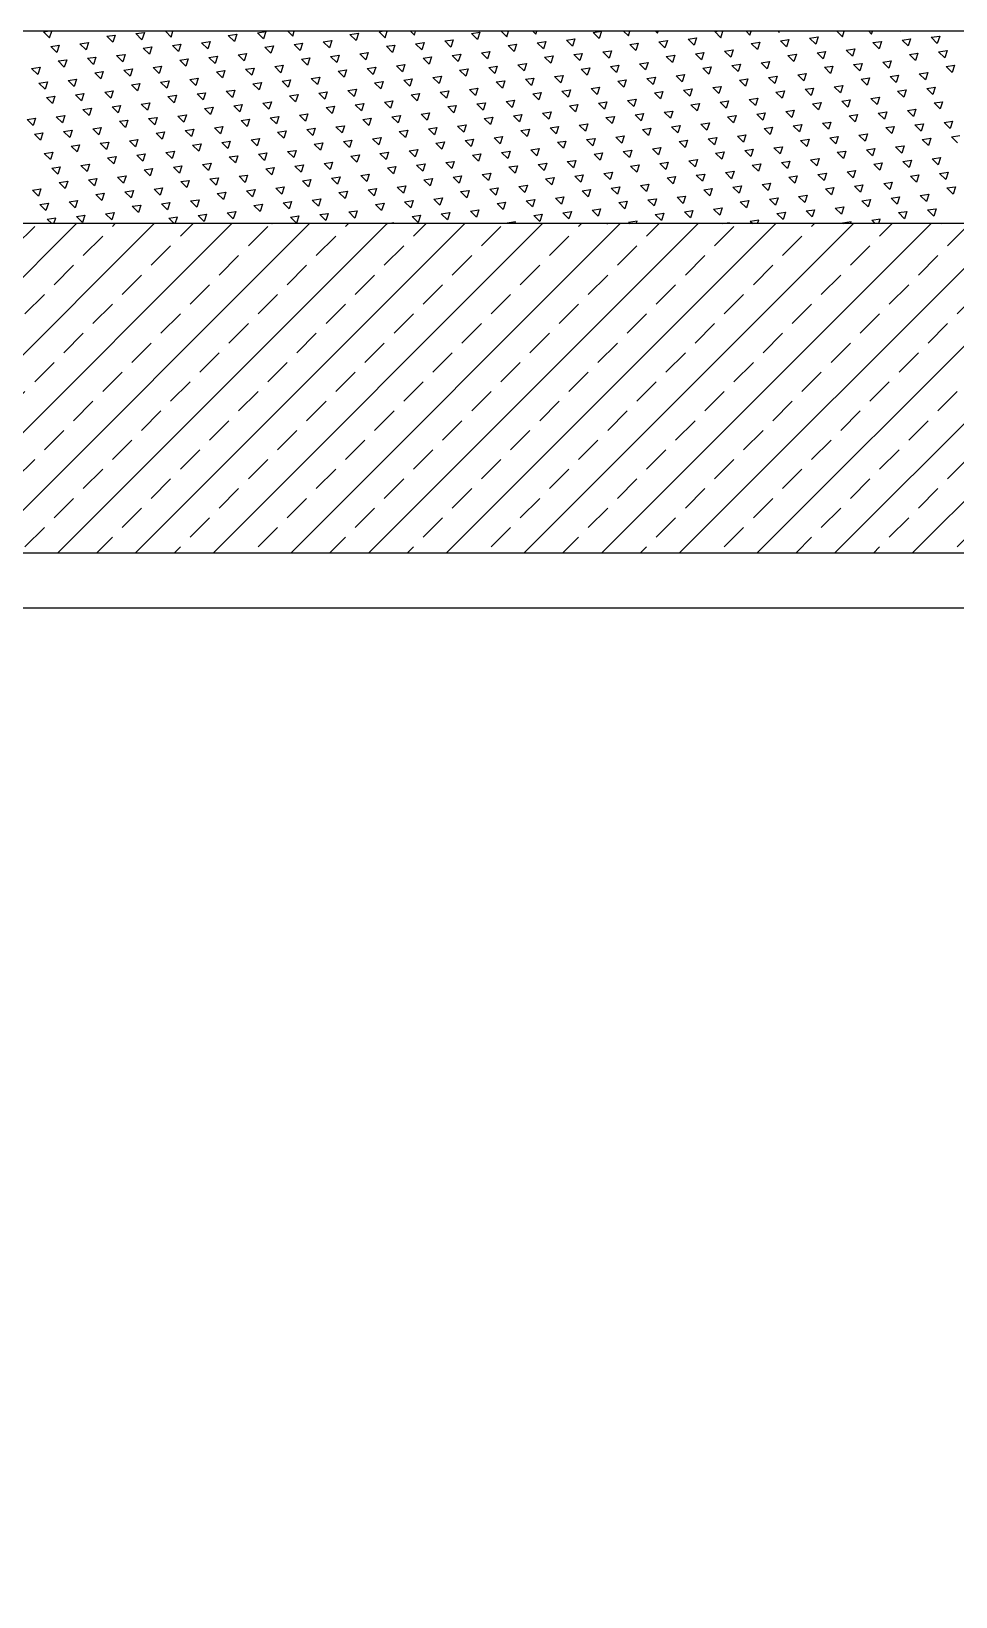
# Model space of a CAD drawing. Header units: metres. Extents: x -220 to 294, y -29 to 18.
# Drawn here: x 260.756 to 262.438, y 9.223 to 12.073 of the extents above; entities that cross this region are included whole.
import ezdxf

# ---------------------------------------------------------------- set-up
doc = ezdxf.new("R2010")
doc.units = ezdxf.units.M
doc.header["$MEASUREMENT"] = 0
doc.layers.add('Standart', color=7, linetype='Continuous')

msp = doc.modelspace()

# ---------------------------------------------------------------- hatches: boundary and pattern name
at = {"layer": 'Standart', "linetype": 'Continuous', "lineweight": -3}
h = msp.add_hatch(dxfattribs=at)
h.set_pattern_fill('ANSI33', color=59, scale=0.4, style=0)
h.set_pattern_definition([(45, (2.96814, -4.59858), (-0.07071068, 0.07071068), []), (45, (3.03885, -4.59858), (-0.07071068, 0.07071068), [0.05, -0.025])])
h.paths.add_polyline_path([(259.0966, 11.7233), (259.0966, 11.1233), (263.5449, 11.1233), (263.5449, 9.2233), (264.7949, 9.2233), (264.7949, 11.7233)])

# ---------------------------------------------------------------- linework, layer by layer
at = {"layer": 'Standart', "color": 59, "linetype": 'Continuous', "lineweight": -3}
msp.add_lwpolyline([(263.7949, 12.0733), (259.0966, 12.0733)], dxfattribs=at)
at = {"layer": 'Standart', "color": 101, "linetype": 'Continuous', "lineweight": -3}
for points in [[(260.7775, 12.0722), (260.7848, 12.0733)], [(260.7887, 12.0613), (260.7775, 12.0722)], [(260.7887, 12.0613), (260.7926, 12.0733)], [(260.8927, 12.0643), (260.9082, 12.0666)], [(260.9039, 12.0533), (260.8927, 12.0643)], [(260.9082, 12.0666), (260.9039, 12.0533)], [(260.9458, 12.0691), (260.9613, 12.0714)], [(260.9569, 12.0581), (260.9458, 12.0691)], [(260.9613, 12.0714), (260.9569, 12.0581)], [(260.9995, 12.0733), (261.01, 12.0629)], [(261.01, 12.0629), (261.0134, 12.0733)], [(261.1141, 12.0659), (261.1295, 12.0683)], [(261.1252, 12.055), (261.1141, 12.0659)], [(261.1295, 12.0683), (261.1252, 12.055)], [(261.1671, 12.0708), (261.1826, 12.0731)], [(261.1783, 12.0598), (261.1671, 12.0708)], [(261.1826, 12.0731), (261.1783, 12.0598)], [(261.2226, 12.0733), (261.2314, 12.0646)], [(261.2314, 12.0646), (261.2342, 12.0733)], [(261.2868, 12.054), (261.3023, 12.0563)], [(261.3023, 12.0563), (261.298, 12.043)], [(261.3354, 12.0676), (261.3509, 12.07)], [(261.3466, 12.0566), (261.3354, 12.0676)], [(261.3509, 12.07), (261.3466, 12.0566)], [(261.3885, 12.0725), (261.3943, 12.0733)], [(261.3997, 12.0615), (261.3885, 12.0725)], [(261.3997, 12.0615), (261.4035, 12.0733)], [(261.4456, 12.0733), (261.4528, 12.0663)], [(261.4528, 12.0663), (261.455, 12.0733)], [(261.5082, 12.0557), (261.5236, 12.058)], [(261.5193, 12.0447), (261.5082, 12.0557)], [(261.5236, 12.058), (261.5193, 12.0447)], [(261.5568, 12.0693), (261.5722, 12.0716)], [(261.5679, 12.0583), (261.5568, 12.0693)], [(261.5722, 12.0716), (261.5679, 12.0583)], [(261.6107, 12.0733), (261.621, 12.0631)], [(261.621, 12.0631), (261.6243, 12.0733)], [(261.6687, 12.0733), (261.6741, 12.068)], [(261.6741, 12.068), (261.6758, 12.0733)], [(261.7295, 12.0573), (261.745, 12.0597)], [(261.7407, 12.0463), (261.7295, 12.0573)], [(261.745, 12.0597), (261.7407, 12.0463)], [(261.7781, 12.071), (261.7936, 12.0733)], [(261.7893, 12.06), (261.7781, 12.071)], [(261.7936, 12.0733), (261.7893, 12.06)], [(261.8337, 12.0733), (261.8424, 12.0648)], [(261.8424, 12.0648), (261.8451, 12.0733)], [(261.8917, 12.0733), (261.8954, 12.0697)], [(261.8954, 12.0697), (261.8966, 12.0733)], [(261.8978, 12.0542), (261.9133, 12.0565)], [(261.9133, 12.0565), (261.9089, 12.0432)], [(261.9509, 12.059), (261.9664, 12.0613)], [(261.962, 12.048), (261.9509, 12.059)], [(261.9664, 12.0613), (261.962, 12.048)], [(261.9995, 12.0727), (262.0039, 12.0733)], [(262.0106, 12.0617), (261.9995, 12.0727)], [(262.0106, 12.0617), (262.0144, 12.0733)], [(262.0568, 12.0733), (262.0637, 12.0665)], [(262.0637, 12.0665), (262.0659, 12.0733)], [(262.1148, 12.0733), (262.1168, 12.0713)], [(262.1168, 12.0713), (262.1175, 12.0733)], [(262.1191, 12.0559), (262.1346, 12.0582)], [(262.1303, 12.0449), (262.1191, 12.0559)], [(262.1346, 12.0582), (262.1303, 12.0449)], [(262.1722, 12.0607), (262.1877, 12.063)], [(262.1834, 12.0497), (262.1722, 12.0607)], [(262.1877, 12.063), (262.1834, 12.0497)], [(262.2219, 12.0733), (262.232, 12.0634)], [(262.232, 12.0634), (262.2352, 12.0733)], [(262.2798, 12.0733), (262.2851, 12.0682)], [(262.2851, 12.0682), (262.2867, 12.0733)], [(262.3379, 12.0733), (262.3382, 12.073)], [(262.3382, 12.073), (262.3383, 12.0733)], [(262.3405, 12.0575), (262.356, 12.0599)], [(262.3517, 12.0466), (262.3405, 12.0575)], [(262.356, 12.0599), (262.3517, 12.0466)], [(262.3936, 12.0624), (262.4091, 12.0647)], [(262.4047, 12.0514), (262.3936, 12.0624)], [(262.4091, 12.0647), (262.4047, 12.0514)], [(260.791, 12.0458), (260.8065, 12.0481)], [(260.8022, 12.0348), (260.791, 12.0458)], [(260.8065, 12.0481), (260.8022, 12.0348)], [(260.8441, 12.0506), (260.8596, 12.0529)], [(260.8553, 12.0396), (260.8441, 12.0506)], [(260.8596, 12.0529), (260.8553, 12.0396)], [(260.9107, 12.029), (260.9262, 12.0313)], [(260.9218, 12.018), (260.9107, 12.029)], [(260.9262, 12.0313), (260.9218, 12.018)], [(260.9593, 12.0426), (260.9748, 12.045)], [(260.9704, 12.0316), (260.9593, 12.0426)], [(260.9748, 12.045), (260.9704, 12.0316)], [(261.0124, 12.0475), (261.0279, 12.0498)], [(261.0235, 12.0365), (261.0124, 12.0475)], [(261.0279, 12.0498), (261.0235, 12.0365)], [(261.0655, 12.0523), (261.0809, 12.0546)], [(261.0766, 12.0413), (261.0655, 12.0523)], [(261.0809, 12.0546), (261.0766, 12.0413)], [(261.0789, 12.0258), (261.0944, 12.0282)], [(261.0944, 12.0282), (261.0901, 12.0148)], [(261.132, 12.0307), (261.1475, 12.033)], [(261.1432, 12.0197), (261.132, 12.0307)], [(261.1475, 12.033), (261.1432, 12.0197)], [(261.1806, 12.0443), (261.1961, 12.0466)], [(261.1918, 12.0333), (261.1806, 12.0443)], [(261.1961, 12.0466), (261.1918, 12.0333)], [(261.2337, 12.0491), (261.2492, 12.0515)], [(261.2449, 12.0382), (261.2337, 12.0491)], [(261.2492, 12.0515), (261.2449, 12.0382)], [(261.298, 12.043), (261.2868, 12.054)], [(261.3003, 12.0275), (261.3158, 12.0298)], [(261.3115, 12.0165), (261.3003, 12.0275)], [(261.3158, 12.0298), (261.3115, 12.0165)], [(261.3534, 12.0323), (261.3689, 12.0347)], [(261.3645, 12.0214), (261.3534, 12.0323)], [(261.3689, 12.0347), (261.3645, 12.0214)], [(261.402, 12.046), (261.4175, 12.0483)], [(261.4131, 12.035), (261.402, 12.046)], [(261.4175, 12.0483), (261.4131, 12.035)], [(261.4551, 12.0508), (261.4705, 12.0532)], [(261.4662, 12.0398), (261.4551, 12.0508)], [(261.4705, 12.0532), (261.4662, 12.0398)], [(261.5217, 12.0292), (261.5371, 12.0315)], [(261.5328, 12.0182), (261.5217, 12.0292)], [(261.5371, 12.0315), (261.5328, 12.0182)], [(261.5747, 12.034), (261.5902, 12.0364)], [(261.5859, 12.023), (261.5747, 12.034)], [(261.5902, 12.0364), (261.5859, 12.023)], [(261.6234, 12.0477), (261.6388, 12.05)], [(261.6345, 12.0367), (261.6234, 12.0477)], [(261.6388, 12.05), (261.6345, 12.0367)], [(261.6764, 12.0525), (261.6919, 12.0548)], [(261.6876, 12.0415), (261.6764, 12.0525)], [(261.6919, 12.0548), (261.6876, 12.0415)], [(261.6899, 12.026), (261.7054, 12.0284)], [(261.7054, 12.0284), (261.7011, 12.0151)], [(261.743, 12.0309), (261.7585, 12.0332)], [(261.7541, 12.0199), (261.743, 12.0309)], [(261.7585, 12.0332), (261.7541, 12.0199)], [(261.7961, 12.0357), (261.8116, 12.038)], [(261.8072, 12.0247), (261.7961, 12.0357)], [(261.8116, 12.038), (261.8072, 12.0247)], [(261.8447, 12.0494), (261.8602, 12.0517)], [(261.8558, 12.0384), (261.8447, 12.0494)], [(261.8602, 12.0517), (261.8558, 12.0384)], [(261.9089, 12.0432), (261.8978, 12.0542)], [(261.9113, 12.0277), (261.9268, 12.0301)], [(261.9224, 12.0167), (261.9113, 12.0277)], [(261.9268, 12.0301), (261.9224, 12.0167)], [(261.9644, 12.0326), (261.9798, 12.0349)], [(261.9755, 12.0216), (261.9644, 12.0326)], [(261.9798, 12.0349), (261.9755, 12.0216)], [(262.0175, 12.0374), (262.0329, 12.0397)], [(262.0286, 12.0264), (262.0175, 12.0374)], [(262.0329, 12.0397), (262.0286, 12.0264)], [(262.066, 12.051), (262.0815, 12.0534)], [(262.0772, 12.04), (262.066, 12.051)], [(262.0815, 12.0534), (262.0772, 12.04)], [(262.1326, 12.0294), (262.1481, 12.0317)], [(262.1438, 12.0184), (262.1326, 12.0294)], [(262.1481, 12.0317), (262.1438, 12.0184)], [(262.1857, 12.0342), (262.2012, 12.0366)], [(262.1969, 12.0232), (262.1857, 12.0342)], [(262.2012, 12.0366), (262.1969, 12.0232)], [(262.2388, 12.0391), (262.2543, 12.0414)], [(262.25, 12.0281), (262.2388, 12.0391)], [(262.2543, 12.0414), (262.25, 12.0281)], [(262.2874, 12.0527), (262.3029, 12.055)], [(262.2986, 12.0417), (262.2874, 12.0527)], [(262.3029, 12.055), (262.2986, 12.0417)], [(262.354, 12.0311), (262.3694, 12.0334)], [(262.3651, 12.0201), (262.354, 12.0311)], [(262.3694, 12.0334), (262.3651, 12.0201)], [(262.4071, 12.0359), (262.4225, 12.0382)], [(262.4182, 12.0249), (262.4071, 12.0359)], [(262.4225, 12.0382), (262.4182, 12.0249)], [(260.7559, 12.0057), (260.7714, 12.008)], [(260.7671, 11.9947), (260.7559, 12.0057)], [(260.7714, 12.008), (260.7671, 11.9947)], [(260.8045, 12.0193), (260.82, 12.0217)], [(260.8156, 12.0083), (260.8045, 12.0193)], [(260.82, 12.0217), (260.8156, 12.0083)], [(260.8576, 12.0242), (260.8731, 12.0265)], [(260.8687, 12.0132), (260.8576, 12.0242)], [(260.8731, 12.0265), (260.8687, 12.0132)], [(260.8711, 11.9977), (260.8866, 12)], [(260.8866, 12), (260.8822, 11.9867)], [(260.9242, 12.0025), (260.9396, 12.0048)], [(260.9353, 11.9915), (260.9242, 12.0025)], [(260.9396, 12.0048), (260.9353, 11.9915)], [(260.9773, 12.0073), (260.9927, 12.0097)], [(260.9884, 11.9964), (260.9773, 12.0073)], [(260.9927, 12.0097), (260.9884, 11.9964)], [(261.0258, 12.021), (261.0413, 12.0233)], [(261.037, 12.01), (261.0258, 12.021)], [(261.0413, 12.0233), (261.037, 12.01)], [(261.0901, 12.0148), (261.0789, 12.0258)], [(261.0924, 11.9994), (261.1079, 12.0017)], [(261.1036, 11.9884), (261.0924, 11.9994)], [(261.1079, 12.0017), (261.1036, 11.9884)], [(261.1455, 12.0042), (261.161, 12.0065)], [(261.1567, 11.9932), (261.1455, 12.0042)], [(261.161, 12.0065), (261.1567, 11.9932)], [(261.1986, 12.009), (261.2141, 12.0114)], [(261.2098, 11.998), (261.1986, 12.009)], [(261.2141, 12.0114), (261.2098, 11.998)], [(261.2472, 12.0227), (261.2627, 12.025)], [(261.2584, 12.0117), (261.2472, 12.0227)], [(261.2627, 12.025), (261.2584, 12.0117)], [(261.3138, 12.001), (261.3293, 12.0034)], [(261.3249, 11.9901), (261.3138, 12.001)], [(261.3293, 12.0034), (261.3249, 11.9901)], [(261.3669, 12.0059), (261.3824, 12.0082)], [(261.378, 11.9949), (261.3669, 12.0059)], [(261.3824, 12.0082), (261.378, 11.9949)], [(261.42, 12.0107), (261.4355, 12.013)], [(261.4311, 11.9997), (261.42, 12.0107)], [(261.4355, 12.013), (261.4311, 11.9997)], [(261.4686, 12.0244), (261.484, 12.0267)], [(261.4797, 12.0134), (261.4686, 12.0244)], [(261.484, 12.0267), (261.4797, 12.0134)], [(261.5351, 12.0027), (261.5506, 12.0051)], [(261.5463, 11.9917), (261.5351, 12.0027)], [(261.5506, 12.0051), (261.5463, 11.9917)], [(261.5882, 12.0076), (261.6037, 12.0099)], [(261.5994, 11.9966), (261.5882, 12.0076)], [(261.6037, 12.0099), (261.5994, 11.9966)], [(261.6413, 12.0124), (261.6568, 12.0147)], [(261.6525, 12.0014), (261.6413, 12.0124)], [(261.6568, 12.0147), (261.6525, 12.0014)], [(261.7011, 12.0151), (261.6899, 12.026)], [(261.7565, 12.0044), (261.772, 12.0067)], [(261.7676, 11.9934), (261.7565, 12.0044)], [(261.772, 12.0067), (261.7676, 11.9934)], [(261.8096, 12.0092), (261.8251, 12.0116)], [(261.8207, 11.9983), (261.8096, 12.0092)], [(261.8251, 12.0116), (261.8207, 11.9983)], [(261.8627, 12.0141), (261.8781, 12.0164)], [(261.8738, 12.0031), (261.8627, 12.0141)], [(261.8781, 12.0164), (261.8738, 12.0031)], [(261.9778, 12.0061), (261.9933, 12.0084)], [(261.989, 11.9951), (261.9778, 12.0061)], [(261.9933, 12.0084), (261.989, 11.9951)], [(262.0309, 12.0109), (262.0464, 12.0133)], [(262.0421, 11.9999), (262.0309, 12.0109)], [(262.0464, 12.0133), (262.0421, 11.9999)], [(262.084, 12.0158), (262.0995, 12.0181)], [(262.0952, 12.0048), (262.084, 12.0158)], [(262.0995, 12.0181), (262.0952, 12.0048)], [(262.1992, 12.0078), (262.2147, 12.0101)], [(262.2104, 11.9968), (262.1992, 12.0078)], [(262.2147, 12.0101), (262.2104, 11.9968)], [(262.2523, 12.0126), (262.2678, 12.0149)], [(262.2634, 12.0016), (262.2523, 12.0126)], [(262.2678, 12.0149), (262.2634, 12.0016)], [(262.3054, 12.0174), (262.3209, 12.0198)], [(262.3165, 12.0064), (262.3054, 12.0174)], [(262.3209, 12.0198), (262.3165, 12.0064)], [(262.4206, 12.0095), (262.436, 12.0118)], [(262.4317, 11.9985), (262.4206, 12.0095)], [(262.436, 12.0118), (262.4317, 11.9985)], [(260.7694, 11.9792), (260.7849, 11.9815)], [(260.7805, 11.9682), (260.7694, 11.9792)], [(260.7849, 11.9815), (260.7805, 11.9682)], [(260.8225, 11.984), (260.838, 11.9864)], [(260.8336, 11.9731), (260.8225, 11.984)], [(260.838, 11.9864), (260.8336, 11.9731)], [(260.8822, 11.9867), (260.8711, 11.9977)], [(260.9377, 11.9761), (260.9531, 11.9784)], [(260.9488, 11.9651), (260.9377, 11.9761)], [(260.9531, 11.9784), (260.9488, 11.9651)], [(260.9908, 11.9809), (261.0062, 11.9832)], [(261.0019, 11.9699), (260.9908, 11.9809)], [(261.0062, 11.9832), (261.0019, 11.9699)], [(261.0438, 11.9857), (261.0593, 11.988)], [(261.055, 11.9747), (261.0438, 11.9857)], [(261.0593, 11.988), (261.055, 11.9747)], [(261.159, 11.9777), (261.1745, 11.9801)], [(261.1702, 11.9668), (261.159, 11.9777)], [(261.1745, 11.9801), (261.1702, 11.9668)], [(261.2121, 11.9826), (261.2276, 11.9849)], [(261.2232, 11.9716), (261.2121, 11.9826)], [(261.2276, 11.9849), (261.2232, 11.9716)], [(261.2652, 11.9874), (261.2807, 11.9897)], [(261.2763, 11.9764), (261.2652, 11.9874)], [(261.2807, 11.9897), (261.2763, 11.9764)], [(261.3804, 11.9794), (261.3958, 11.9817)], [(261.3915, 11.9684), (261.3804, 11.9794)], [(261.3958, 11.9817), (261.3915, 11.9684)], [(261.4334, 11.9842), (261.4489, 11.9866)], [(261.4446, 11.9733), (261.4334, 11.9842)], [(261.4489, 11.9866), (261.4446, 11.9733)], [(261.4865, 11.9891), (261.502, 11.9914)], [(261.4977, 11.9781), (261.4865, 11.9891)], [(261.502, 11.9914), (261.4977, 11.9781)], [(261.6017, 11.9811), (261.6172, 11.9834)], [(261.6129, 11.9701), (261.6017, 11.9811)], [(261.6172, 11.9834), (261.6129, 11.9701)], [(261.6548, 11.9859), (261.6703, 11.9883)], [(261.666, 11.9749), (261.6548, 11.9859)], [(261.6703, 11.9883), (261.666, 11.9749)], [(261.7079, 11.9908), (261.7234, 11.9931)], [(261.7191, 11.9798), (261.7079, 11.9908)], [(261.7234, 11.9931), (261.7191, 11.9798)], [(261.7745, 11.9691), (261.7899, 11.9715)], [(261.7899, 11.9715), (261.7856, 11.9581)], [(261.8231, 11.9828), (261.8385, 11.9851)], [(261.8342, 11.9718), (261.8231, 11.9828)], [(261.8385, 11.9851), (261.8342, 11.9718)], [(261.8762, 11.9876), (261.8916, 11.9899)], [(261.8873, 11.9766), (261.8762, 11.9876)], [(261.8916, 11.9899), (261.8873, 11.9766)], [(261.9293, 11.9924), (261.9447, 11.9948)], [(261.9404, 11.9815), (261.9293, 11.9924)], [(261.9447, 11.9948), (261.9404, 11.9815)], [(261.9958, 11.9708), (262.0113, 11.9731)], [(262.007, 11.9598), (261.9958, 11.9708)], [(262.0113, 11.9731), (262.007, 11.9598)], [(262.0444, 11.9845), (262.0599, 11.9868)], [(262.0556, 11.9735), (262.0444, 11.9845)], [(262.0599, 11.9868), (262.0556, 11.9735)], [(262.0975, 11.9893), (262.113, 11.9916)], [(262.1087, 11.9783), (262.0975, 11.9893)], [(262.113, 11.9916), (262.1087, 11.9783)], [(262.1506, 11.9941), (262.1661, 11.9965)], [(262.1617, 11.9831), (262.1506, 11.9941)], [(262.1661, 11.9965), (262.1617, 11.9831)], [(262.2172, 11.9725), (262.2327, 11.9748)], [(262.2283, 11.9615), (262.2172, 11.9725)], [(262.2327, 11.9748), (262.2283, 11.9615)], [(262.2658, 11.9861), (262.2812, 11.9885)], [(262.2769, 11.9752), (262.2658, 11.9861)], [(262.2812, 11.9885), (262.2769, 11.9752)], [(262.3189, 11.991), (262.3343, 11.9933)], [(262.33, 11.98), (262.3189, 11.991)], [(262.3343, 11.9933), (262.33, 11.98)], [(262.3719, 11.9958), (262.3874, 11.9981)], [(262.3831, 11.9848), (262.3719, 11.9958)], [(262.3874, 11.9981), (262.3831, 11.9848)], [(262.3854, 11.9693), (262.4009, 11.9717)], [(262.4009, 11.9717), (262.3966, 11.9584)], [(260.7829, 11.9527), (260.7983, 11.9551)], [(260.794, 11.9418), (260.7829, 11.9527)], [(260.7983, 11.9551), (260.794, 11.9418)], [(260.836, 11.9576), (260.8514, 11.9599)], [(260.8471, 11.9466), (260.836, 11.9576)], [(260.8514, 11.9599), (260.8471, 11.9466)], [(260.8891, 11.9624), (260.9045, 11.9647)], [(260.9002, 11.9514), (260.8891, 11.9624)], [(260.9045, 11.9647), (260.9002, 11.9514)], [(260.9556, 11.9408), (260.9711, 11.9431)], [(260.9711, 11.9431), (260.9668, 11.9298)], [(261.0042, 11.9544), (261.0197, 11.9568)], [(261.0154, 11.9434), (261.0042, 11.9544)], [(261.0197, 11.9568), (261.0154, 11.9434)], [(261.0573, 11.9593), (261.0728, 11.9616)], [(261.0685, 11.9483), (261.0573, 11.9593)], [(261.0728, 11.9616), (261.0685, 11.9483)], [(261.1104, 11.9641), (261.1259, 11.9664)], [(261.1215, 11.9531), (261.1104, 11.9641)], [(261.1259, 11.9664), (261.1215, 11.9531)], [(261.177, 11.9425), (261.1925, 11.9448)], [(261.1881, 11.9315), (261.177, 11.9425)], [(261.1925, 11.9448), (261.1881, 11.9315)], [(261.2256, 11.9561), (261.2411, 11.9584)], [(261.2367, 11.9451), (261.2256, 11.9561)], [(261.2411, 11.9584), (261.2367, 11.9451)], [(261.2787, 11.9609), (261.2942, 11.9633)], [(261.2898, 11.95), (261.2787, 11.9609)], [(261.2942, 11.9633), (261.2898, 11.95)], [(261.3318, 11.9658), (261.3472, 11.9681)], [(261.3429, 11.9548), (261.3318, 11.9658)], [(261.3472, 11.9681), (261.3429, 11.9548)], [(261.3452, 11.9393), (261.3607, 11.9416)], [(261.3607, 11.9416), (261.3564, 11.9283)], [(261.3983, 11.9441), (261.4138, 11.9465)], [(261.4095, 11.9332), (261.3983, 11.9441)], [(261.4138, 11.9465), (261.4095, 11.9332)], [(261.4469, 11.9578), (261.4624, 11.9601)], [(261.4581, 11.9468), (261.4469, 11.9578)], [(261.4624, 11.9601), (261.4581, 11.9468)], [(261.5, 11.9626), (261.5155, 11.9649)], [(261.5112, 11.9516), (261.5, 11.9626)], [(261.5155, 11.9649), (261.5112, 11.9516)], [(261.5531, 11.9674), (261.5686, 11.9698)], [(261.5643, 11.9565), (261.5531, 11.9674)], [(261.5686, 11.9698), (261.5643, 11.9565)], [(261.5666, 11.941), (261.5821, 11.9433)], [(261.5821, 11.9433), (261.5778, 11.93)], [(261.6197, 11.9458), (261.6352, 11.9481)], [(261.6308, 11.9348), (261.6197, 11.9458)], [(261.6352, 11.9481), (261.6308, 11.9348)], [(261.6683, 11.9595), (261.6838, 11.9618)], [(261.6794, 11.9485), (261.6683, 11.9595)], [(261.6838, 11.9618), (261.6794, 11.9485)], [(261.7214, 11.9643), (261.7368, 11.9666)], [(261.7325, 11.9533), (261.7214, 11.9643)], [(261.7368, 11.9666), (261.7325, 11.9533)], [(261.7856, 11.9581), (261.7745, 11.9691)], [(261.788, 11.9427), (261.8034, 11.945)], [(261.7991, 11.9317), (261.788, 11.9427)], [(261.8034, 11.945), (261.7991, 11.9317)], [(261.841, 11.9475), (261.8565, 11.9498)], [(261.8522, 11.9365), (261.841, 11.9475)], [(261.8565, 11.9498), (261.8522, 11.9365)], [(261.8896, 11.9611), (261.9051, 11.9635)], [(261.9008, 11.9502), (261.8896, 11.9611)], [(261.9051, 11.9635), (261.9008, 11.9502)], [(261.9427, 11.966), (261.9582, 11.9683)], [(261.9539, 11.955), (261.9427, 11.966)], [(261.9582, 11.9683), (261.9539, 11.955)], [(261.9562, 11.9395), (261.9717, 11.9418)], [(261.9717, 11.9418), (261.9674, 11.9285)], [(262.0093, 11.9443), (262.0248, 11.9467)], [(262.0204, 11.9334), (262.0093, 11.9443)], [(262.0248, 11.9467), (262.0204, 11.9334)], [(262.0624, 11.9492), (262.0779, 11.9515)], [(262.0735, 11.9382), (262.0624, 11.9492)], [(262.0779, 11.9515), (262.0735, 11.9382)], [(262.111, 11.9628), (262.1265, 11.9652)], [(262.1221, 11.9518), (262.111, 11.9628)], [(262.1265, 11.9652), (262.1221, 11.9518)], [(262.1641, 11.9677), (262.1796, 11.97)], [(262.1752, 11.9567), (262.1641, 11.9677)], [(262.1796, 11.97), (262.1752, 11.9567)], [(262.1776, 11.9412), (262.1931, 11.9435)], [(262.1931, 11.9435), (262.1887, 11.9302)], [(262.2307, 11.946), (262.2461, 11.9484)], [(262.2418, 11.935), (262.2307, 11.946)], [(262.2461, 11.9484), (262.2418, 11.935)], [(262.2838, 11.9509), (262.2992, 11.9532)], [(262.2949, 11.9399), (262.2838, 11.9509)], [(262.2992, 11.9532), (262.2949, 11.9399)], [(262.3323, 11.9645), (262.3478, 11.9668)], [(262.3435, 11.9535), (262.3323, 11.9645)], [(262.3478, 11.9668), (262.3435, 11.9535)], [(262.3966, 11.9584), (262.3854, 11.9693)], [(262.3989, 11.9429), (262.4144, 11.9452)], [(262.4101, 11.9319), (262.3989, 11.9429)], [(262.4144, 11.9452), (262.4101, 11.9319)], [(260.7478, 11.9126), (260.7632, 11.915)], [(260.7632, 11.915), (260.7589, 11.9016)], [(260.8008, 11.9175), (260.8163, 11.9198)], [(260.812, 11.9065), (260.8008, 11.9175)], [(260.8163, 11.9198), (260.812, 11.9065)], [(260.8495, 11.9311), (260.8649, 11.9334)], [(260.8606, 11.9201), (260.8495, 11.9311)], [(260.8649, 11.9334), (260.8606, 11.9201)], [(260.9025, 11.9359), (260.918, 11.9383)], [(260.9137, 11.925), (260.9025, 11.9359)], [(260.918, 11.9383), (260.9137, 11.925)], [(260.9668, 11.9298), (260.9556, 11.9408)], [(260.9691, 11.9143), (260.9846, 11.9166)], [(260.9803, 11.9033), (260.9691, 11.9143)], [(260.9846, 11.9166), (260.9803, 11.9033)], [(261.0222, 11.9191), (261.0377, 11.9215)], [(261.0334, 11.9082), (261.0222, 11.9191)], [(261.0377, 11.9215), (261.0334, 11.9082)], [(261.0708, 11.9328), (261.0863, 11.9351)], [(261.0819, 11.9218), (261.0708, 11.9328)], [(261.0863, 11.9351), (261.0819, 11.9218)], [(261.1239, 11.9376), (261.1394, 11.94)], [(261.135, 11.9266), (261.1239, 11.9376)], [(261.1394, 11.94), (261.135, 11.9266)], [(261.1374, 11.9112), (261.1529, 11.9135)], [(261.1529, 11.9135), (261.1485, 11.9002)], [(261.1905, 11.916), (261.2059, 11.9183)], [(261.2016, 11.905), (261.1905, 11.916)], [(261.2059, 11.9183), (261.2016, 11.905)], [(261.2436, 11.9208), (261.259, 11.9232)], [(261.2547, 11.9098), (261.2436, 11.9208)], [(261.259, 11.9232), (261.2547, 11.9098)], [(261.2921, 11.9345), (261.3076, 11.9368)], [(261.3033, 11.9235), (261.2921, 11.9345)], [(261.3076, 11.9368), (261.3033, 11.9235)], [(261.3564, 11.9283), (261.3452, 11.9393)], [(261.3587, 11.9128), (261.3742, 11.9152)], [(261.3742, 11.9152), (261.3699, 11.9019)], [(261.4118, 11.9177), (261.4273, 11.92)], [(261.423, 11.9067), (261.4118, 11.9177)], [(261.4273, 11.92), (261.423, 11.9067)], [(261.4649, 11.9225), (261.4804, 11.9248)], [(261.4761, 11.9115), (261.4649, 11.9225)], [(261.4804, 11.9248), (261.4761, 11.9115)], [(261.5135, 11.9362), (261.529, 11.9385)], [(261.5247, 11.9252), (261.5135, 11.9362)], [(261.529, 11.9385), (261.5247, 11.9252)], [(261.5778, 11.93), (261.5666, 11.941)], [(261.5801, 11.9145), (261.5955, 11.9169)], [(261.5912, 11.9035), (261.5801, 11.9145)], [(261.5955, 11.9169), (261.5912, 11.9035)], [(261.6332, 11.9194), (261.6486, 11.9217)], [(261.6443, 11.9084), (261.6332, 11.9194)], [(261.6486, 11.9217), (261.6443, 11.9084)], [(261.6863, 11.9242), (261.7018, 11.9265)], [(261.6974, 11.9132), (261.6863, 11.9242)], [(261.7018, 11.9265), (261.6974, 11.9132)], [(261.7349, 11.9378), (261.7503, 11.9402)], [(261.746, 11.9269), (261.7349, 11.9378)], [(261.7503, 11.9402), (261.746, 11.9269)], [(261.8014, 11.9162), (261.8169, 11.9185)], [(261.8126, 11.9052), (261.8014, 11.9162)], [(261.8169, 11.9185), (261.8126, 11.9052)], [(261.8545, 11.921), (261.87, 11.9234)], [(261.8657, 11.9101), (261.8545, 11.921)], [(261.87, 11.9234), (261.8657, 11.9101)], [(261.9076, 11.9259), (261.9231, 11.9282)], [(261.9188, 11.9149), (261.9076, 11.9259)], [(261.9231, 11.9282), (261.9188, 11.9149)], [(261.9674, 11.9285), (261.9562, 11.9395)], [(262.0228, 11.9179), (262.0383, 11.9202)], [(262.0339, 11.9069), (262.0228, 11.9179)], [(262.0383, 11.9202), (262.0339, 11.9069)], [(262.0759, 11.9227), (262.0914, 11.925)], [(262.087, 11.9117), (262.0759, 11.9227)], [(262.0914, 11.925), (262.087, 11.9117)], [(262.129, 11.9275), (262.1444, 11.9299)], [(262.1401, 11.9166), (262.129, 11.9275)], [(262.1444, 11.9299), (262.1401, 11.9166)], [(262.1887, 11.9302), (262.1776, 11.9412)], [(262.2441, 11.9196), (262.2596, 11.9219)], [(262.2553, 11.9086), (262.2441, 11.9196)], [(262.2596, 11.9219), (262.2553, 11.9086)], [(262.2972, 11.9244), (262.3127, 11.9267)], [(262.3084, 11.9134), (262.2972, 11.9244)], [(262.3127, 11.9267), (262.3084, 11.9134)], [(262.3503, 11.9292), (262.3658, 11.9316)], [(262.3615, 11.9182), (262.3503, 11.9292)], [(262.3658, 11.9316), (262.3615, 11.9182)], [(260.7589, 11.9016), (260.7478, 11.9126)], [(260.7612, 11.8862), (260.7767, 11.8885)], [(260.7724, 11.8752), (260.7612, 11.8862)], [(260.7767, 11.8885), (260.7724, 11.8752)], [(260.8143, 11.891), (260.8298, 11.8933)], [(260.8255, 11.88), (260.8143, 11.891)], [(260.8298, 11.8933), (260.8255, 11.88)], [(260.8674, 11.8958), (260.8829, 11.8982)], [(260.8786, 11.8848), (260.8674, 11.8958)], [(260.8829, 11.8982), (260.8786, 11.8848)], [(260.916, 11.9095), (260.9315, 11.9118)], [(260.9272, 11.8985), (260.916, 11.9095)], [(260.9315, 11.9118), (260.9272, 11.8985)], [(260.9826, 11.8879), (260.9981, 11.8902)], [(260.9937, 11.8769), (260.9826, 11.8879)], [(260.9981, 11.8902), (260.9937, 11.8769)], [(261.0357, 11.8927), (261.0512, 11.895)], [(261.0468, 11.8817), (261.0357, 11.8927)], [(261.0512, 11.895), (261.0468, 11.8817)], [(261.0888, 11.8975), (261.1042, 11.8998)], [(261.0999, 11.8865), (261.0888, 11.8975)], [(261.1042, 11.8998), (261.0999, 11.8865)], [(261.1485, 11.9002), (261.1374, 11.9112)], [(261.2039, 11.8895), (261.2194, 11.8919)], [(261.2151, 11.8785), (261.2039, 11.8895)], [(261.2194, 11.8919), (261.2151, 11.8785)], [(261.257, 11.8944), (261.2725, 11.8967)], [(261.2682, 11.8834), (261.257, 11.8944)], [(261.2725, 11.8967), (261.2682, 11.8834)], [(261.3101, 11.8992), (261.3256, 11.9015)], [(261.3213, 11.8882), (261.3101, 11.8992)], [(261.3256, 11.9015), (261.3213, 11.8882)], [(261.3699, 11.9019), (261.3587, 11.9128)], [(261.4253, 11.8912), (261.4408, 11.8935)], [(261.4365, 11.8802), (261.4253, 11.8912)], [(261.4408, 11.8935), (261.4365, 11.8802)], [(261.4784, 11.896), (261.4939, 11.8984)], [(261.4895, 11.8851), (261.4784, 11.896)], [(261.4939, 11.8984), (261.4895, 11.8851)], [(261.5315, 11.9009), (261.547, 11.9032)], [(261.5426, 11.8899), (261.5315, 11.9009)], [(261.547, 11.9032), (261.5426, 11.8899)], [(261.6467, 11.8929), (261.6621, 11.8952)], [(261.6578, 11.8819), (261.6467, 11.8929)], [(261.6621, 11.8952), (261.6578, 11.8819)], [(261.6997, 11.8977), (261.7152, 11.9001)], [(261.7109, 11.8867), (261.6997, 11.8977)], [(261.7152, 11.9001), (261.7109, 11.8867)], [(261.7528, 11.9026), (261.7683, 11.9049)], [(261.764, 11.8916), (261.7528, 11.9026)], [(261.7683, 11.9049), (261.764, 11.8916)], [(261.868, 11.8946), (261.8835, 11.8969)], [(261.8791, 11.8836), (261.868, 11.8946)], [(261.8835, 11.8969), (261.8791, 11.8836)], [(261.9211, 11.8994), (261.9366, 11.9017)], [(261.9322, 11.8884), (261.9211, 11.8994)], [(261.9366, 11.9017), (261.9322, 11.8884)], [(261.9742, 11.9042), (261.9897, 11.9066)], [(261.9853, 11.8933), (261.9742, 11.9042)], [(261.9897, 11.9066), (261.9853, 11.8933)], [(262.0408, 11.8826), (262.0562, 11.8849)], [(262.0562, 11.8849), (262.0519, 11.8716)], [(262.0894, 11.8963), (262.1048, 11.8986)], [(262.1005, 11.8853), (262.0894, 11.8963)], [(262.1048, 11.8986), (262.1005, 11.8853)], [(262.1425, 11.9011), (262.1579, 11.9034)], [(262.1536, 11.8901), (262.1425, 11.9011)], [(262.1579, 11.9034), (262.1536, 11.8901)], [(262.1956, 11.9059), (262.211, 11.9082)], [(262.2067, 11.8949), (262.1956, 11.9059)], [(262.211, 11.9082), (262.2067, 11.8949)], [(262.2621, 11.8843), (262.2776, 11.8866)], [(262.2776, 11.8866), (262.2733, 11.8733)], [(262.3107, 11.8979), (262.3262, 11.9003)], [(262.3219, 11.887), (262.3107, 11.8979)], [(262.3262, 11.9003), (262.3219, 11.887)], [(262.3638, 11.9028), (262.3793, 11.9051)], [(262.375, 11.8918), (262.3638, 11.9028)], [(262.3793, 11.9051), (262.375, 11.8918)], [(262.4169, 11.9076), (262.4324, 11.9099)], [(262.428, 11.8966), (262.4169, 11.9076)], [(262.4324, 11.9099), (262.428, 11.8966)], [(260.8278, 11.8645), (260.8433, 11.8669)], [(260.839, 11.8536), (260.8278, 11.8645)], [(260.8433, 11.8669), (260.839, 11.8536)], [(260.8809, 11.8694), (260.8964, 11.8717)], [(260.8921, 11.8584), (260.8809, 11.8694)], [(260.8964, 11.8717), (260.8921, 11.8584)], [(260.934, 11.8742), (260.9495, 11.8765)], [(260.9452, 11.8632), (260.934, 11.8742)], [(260.9495, 11.8765), (260.9452, 11.8632)], [(261.0492, 11.8662), (261.0646, 11.8686)], [(261.0603, 11.8552), (261.0492, 11.8662)], [(261.0646, 11.8686), (261.0603, 11.8552)], [(261.1023, 11.8711), (261.1177, 11.8734)], [(261.1134, 11.8601), (261.1023, 11.8711)], [(261.1177, 11.8734), (261.1134, 11.8601)], [(261.1554, 11.8759), (261.1708, 11.8782)], [(261.1665, 11.8649), (261.1554, 11.8759)], [(261.1708, 11.8782), (261.1665, 11.8649)], [(261.2219, 11.8543), (261.2374, 11.8566)], [(261.2374, 11.8566), (261.2331, 11.8433)], [(261.2705, 11.8679), (261.286, 11.8702)], [(261.2817, 11.8569), (261.2705, 11.8679)], [(261.286, 11.8702), (261.2817, 11.8569)], [(261.3236, 11.8727), (261.3391, 11.8751)], [(261.3348, 11.8617), (261.3236, 11.8727)], [(261.3391, 11.8751), (261.3348, 11.8617)], [(261.3767, 11.8776), (261.3922, 11.8799)], [(261.3878, 11.8666), (261.3767, 11.8776)], [(261.3922, 11.8799), (261.3878, 11.8666)], [(261.4433, 11.8559), (261.4588, 11.8583)], [(261.4588, 11.8583), (261.4544, 11.8449)], [(261.4919, 11.8696), (261.5074, 11.8719)], [(261.503, 11.8586), (261.4919, 11.8696)], [(261.5074, 11.8719), (261.503, 11.8586)], [(261.545, 11.8744), (261.5605, 11.8767)], [(261.5561, 11.8634), (261.545, 11.8744)], [(261.5605, 11.8767), (261.5561, 11.8634)], [(261.5981, 11.8792), (261.6135, 11.8816)], [(261.6092, 11.8683), (261.5981, 11.8792)], [(261.6135, 11.8816), (261.6092, 11.8683)], [(261.6646, 11.8576), (261.6801, 11.8599)], [(261.6758, 11.8466), (261.6646, 11.8576)], [(261.6801, 11.8599), (261.6758, 11.8466)], [(261.7132, 11.8713), (261.7287, 11.8736)], [(261.7244, 11.8603), (261.7132, 11.8713)], [(261.7287, 11.8736), (261.7244, 11.8603)], [(261.7663, 11.8761), (261.7818, 11.8784)], [(261.7775, 11.8651), (261.7663, 11.8761)], [(261.7818, 11.8784), (261.7775, 11.8651)], [(261.8194, 11.8809), (261.8349, 11.8833)], [(261.8306, 11.8699), (261.8194, 11.8809)], [(261.8349, 11.8833), (261.8306, 11.8699)], [(261.8329, 11.8545), (261.8484, 11.8568)], [(261.8484, 11.8568), (261.8441, 11.8435)], [(261.886, 11.8593), (261.9015, 11.8616)], [(261.8971, 11.8483), (261.886, 11.8593)], [(261.9015, 11.8616), (261.8971, 11.8483)], [(261.9346, 11.8729), (261.9501, 11.8753)], [(261.9457, 11.862), (261.9346, 11.8729)], [(261.9501, 11.8753), (261.9457, 11.862)], [(261.9877, 11.8778), (262.0031, 11.8801)], [(261.9988, 11.8668), (261.9877, 11.8778)], [(262.0031, 11.8801), (261.9988, 11.8668)], [(262.0519, 11.8716), (262.0408, 11.8826)], [(262.0543, 11.8561), (262.0697, 11.8585)], [(262.0654, 11.8452), (262.0543, 11.8561)], [(262.0697, 11.8585), (262.0654, 11.8452)], [(262.1073, 11.861), (262.1228, 11.8633)], [(262.1185, 11.85), (262.1073, 11.861)], [(262.1228, 11.8633), (262.1185, 11.85)], [(262.1559, 11.8746), (262.1714, 11.877)], [(262.1671, 11.8636), (262.1559, 11.8746)], [(262.1714, 11.877), (262.1671, 11.8636)], [(262.209, 11.8795), (262.2245, 11.8818)], [(262.2202, 11.8685), (262.209, 11.8795)], [(262.2245, 11.8818), (262.2202, 11.8685)], [(262.2733, 11.8733), (262.2621, 11.8843)], [(262.2756, 11.8578), (262.2911, 11.8602)], [(262.2867, 11.8468), (262.2756, 11.8578)], [(262.2911, 11.8602), (262.2867, 11.8468)], [(262.3287, 11.8627), (262.3442, 11.865)], [(262.3398, 11.8517), (262.3287, 11.8627)], [(262.3442, 11.865), (262.3398, 11.8517)], [(262.3773, 11.8763), (262.3928, 11.8786)], [(262.3884, 11.8653), (262.3773, 11.8763)], [(262.3928, 11.8786), (262.3884, 11.8653)], [(262.4304, 11.8811), (262.4459, 11.8835)], [(262.4415, 11.8702), (262.4304, 11.8811)], [(260.7792, 11.8509), (260.7947, 11.8532)], [(260.7904, 11.8399), (260.7792, 11.8509)], [(260.7947, 11.8532), (260.7904, 11.8399)], [(260.8458, 11.8293), (260.8613, 11.8316)], [(260.8569, 11.8183), (260.8458, 11.8293)], [(260.8613, 11.8316), (260.8569, 11.8183)], [(260.8944, 11.8429), (260.9099, 11.8452)], [(260.9055, 11.8319), (260.8944, 11.8429)], [(260.9099, 11.8452), (260.9055, 11.8319)], [(260.9475, 11.8477), (260.963, 11.8501)], [(260.9586, 11.8368), (260.9475, 11.8477)], [(260.963, 11.8501), (260.9586, 11.8368)], [(261.0006, 11.8526), (261.0161, 11.8549)], [(261.0117, 11.8416), (261.0006, 11.8526)], [(261.0161, 11.8549), (261.0117, 11.8416)], [(261.0141, 11.8261), (261.0295, 11.8284)], [(261.0295, 11.8284), (261.0252, 11.8151)], [(261.0671, 11.8309), (261.0826, 11.8333)], [(261.0783, 11.82), (261.0671, 11.8309)], [(261.0826, 11.8333), (261.0783, 11.82)], [(261.1158, 11.8446), (261.1312, 11.8469)], [(261.1269, 11.8336), (261.1158, 11.8446)], [(261.1312, 11.8469), (261.1269, 11.8336)], [(261.1688, 11.8494), (261.1843, 11.8518)], [(261.18, 11.8384), (261.1688, 11.8494)], [(261.1843, 11.8518), (261.18, 11.8384)], [(261.2331, 11.8433), (261.2219, 11.8543)], [(261.2354, 11.8278), (261.2509, 11.8301)], [(261.2465, 11.8168), (261.2354, 11.8278)], [(261.2509, 11.8301), (261.2465, 11.8168)], [(261.2885, 11.8326), (261.304, 11.835)], [(261.2997, 11.8216), (261.2885, 11.8326)], [(261.304, 11.835), (261.2997, 11.8216)], [(261.3371, 11.8463), (261.3526, 11.8486)], [(261.3482, 11.8353), (261.3371, 11.8463)], [(261.3526, 11.8486), (261.3482, 11.8353)], [(261.3902, 11.8511), (261.4057, 11.8534)], [(261.4013, 11.8401), (261.3902, 11.8511)], [(261.4057, 11.8534), (261.4013, 11.8401)], [(261.4544, 11.8449), (261.4433, 11.8559)], [(261.4568, 11.8295), (261.4722, 11.8318)], [(261.4679, 11.8185), (261.4568, 11.8295)], [(261.4722, 11.8318), (261.4679, 11.8185)], [(261.5099, 11.8343), (261.5253, 11.8366)], [(261.521, 11.8233), (261.5099, 11.8343)], [(261.5253, 11.8366), (261.521, 11.8233)], [(261.5584, 11.848), (261.5739, 11.8503)], [(261.5696, 11.837), (261.5584, 11.848)], [(261.5739, 11.8503), (261.5696, 11.837)], [(261.6115, 11.8528), (261.627, 11.8551)], [(261.6227, 11.8418), (261.6115, 11.8528)], [(261.627, 11.8551), (261.6227, 11.8418)], [(261.625, 11.8263), (261.6405, 11.8287)], [(261.6405, 11.8287), (261.6362, 11.8153)], [(261.6781, 11.8311), (261.6936, 11.8335)], [(261.6893, 11.8202), (261.6781, 11.8311)], [(261.6936, 11.8335), (261.6893, 11.8202)], [(261.7312, 11.836), (261.7467, 11.8383)], [(261.7424, 11.825), (261.7312, 11.836)], [(261.7467, 11.8383), (261.7424, 11.825)], [(261.7798, 11.8496), (261.7953, 11.852)], [(261.791, 11.8386), (261.7798, 11.8496)], [(261.7953, 11.852), (261.791, 11.8386)], [(261.8441, 11.8435), (261.8329, 11.8545)], [(261.8464, 11.828), (261.8618, 11.8303)], [(261.8575, 11.817), (261.8464, 11.828)], [(261.8618, 11.8303), (261.8575, 11.817)], [(261.8995, 11.8328), (261.9149, 11.8352)], [(261.9106, 11.8218), (261.8995, 11.8328)], [(261.9149, 11.8352), (261.9106, 11.8218)], [(261.9525, 11.8377), (261.968, 11.84)], [(261.9637, 11.8267), (261.9525, 11.8377)], [(261.968, 11.84), (261.9637, 11.8267)], [(262.0012, 11.8513), (262.0166, 11.8536)], [(262.0123, 11.8403), (262.0012, 11.8513)], [(262.0166, 11.8536), (262.0123, 11.8403)], [(262.0677, 11.8297), (262.0832, 11.832)], [(262.0789, 11.8187), (262.0677, 11.8297)], [(262.0832, 11.832), (262.0789, 11.8187)], [(262.1208, 11.8345), (262.1363, 11.8368)], [(262.132, 11.8235), (262.1208, 11.8345)], [(262.1363, 11.8368), (262.132, 11.8235)], [(262.1739, 11.8393), (262.1894, 11.8417)], [(262.1851, 11.8284), (262.1739, 11.8393)], [(262.1894, 11.8417), (262.1851, 11.8284)], [(262.2225, 11.853), (262.238, 11.8553)], [(262.2337, 11.842), (262.2225, 11.853)], [(262.238, 11.8553), (262.2337, 11.842)], [(262.2891, 11.8314), (262.3046, 11.8337)], [(262.3002, 11.8204), (262.2891, 11.8314)], [(262.3046, 11.8337), (262.3002, 11.8204)], [(262.3422, 11.8362), (262.3577, 11.8385)], [(262.3533, 11.8252), (262.3422, 11.8362)], [(262.3577, 11.8385), (262.3533, 11.8252)], [(262.3953, 11.841), (262.4107, 11.8434)], [(262.4064, 11.83), (262.3953, 11.841)], [(262.4107, 11.8434), (262.4064, 11.83)], [(260.7927, 11.8244), (260.8082, 11.8268)], [(260.8039, 11.8134), (260.7927, 11.8244)], [(260.8082, 11.8268), (260.8039, 11.8134)], [(260.8062, 11.798), (260.8217, 11.8003)], [(260.8217, 11.8003), (260.8174, 11.787)], [(260.8593, 11.8028), (260.8748, 11.8051)], [(260.8704, 11.7918), (260.8593, 11.8028)], [(260.8748, 11.8051), (260.8704, 11.7918)], [(260.9124, 11.8076), (260.9279, 11.81)], [(260.9235, 11.7966), (260.9124, 11.8076)], [(260.9279, 11.81), (260.9235, 11.7966)], [(260.961, 11.8213), (260.9764, 11.8236)], [(260.9721, 11.8103), (260.961, 11.8213)], [(260.9764, 11.8236), (260.9721, 11.8103)], [(261.0252, 11.8151), (261.0141, 11.8261)], [(261.0275, 11.7996), (261.043, 11.802)], [(261.0387, 11.7887), (261.0275, 11.7996)], [(261.043, 11.802), (261.0387, 11.7887)], [(261.0806, 11.8045), (261.0961, 11.8068)], [(261.0918, 11.7935), (261.0806, 11.8045)], [(261.0961, 11.8068), (261.0918, 11.7935)], [(261.1337, 11.8093), (261.1492, 11.8116)], [(261.1449, 11.7983), (261.1337, 11.8093)], [(261.1492, 11.8116), (261.1449, 11.7983)], [(261.1823, 11.823), (261.1978, 11.8253)], [(261.1935, 11.812), (261.1823, 11.823)], [(261.1978, 11.8253), (261.1935, 11.812)], [(261.2489, 11.8013), (261.2644, 11.8037)], [(261.26, 11.7903), (261.2489, 11.8013)], [(261.2644, 11.8037), (261.26, 11.7903)], [(261.302, 11.8062), (261.3175, 11.8085)], [(261.3131, 11.7952), (261.302, 11.8062)], [(261.3175, 11.8085), (261.3131, 11.7952)], [(261.3551, 11.811), (261.3705, 11.8133)], [(261.3662, 11.8), (261.3551, 11.811)], [(261.3705, 11.8133), (261.3662, 11.8)], [(261.4037, 11.8246), (261.4192, 11.827)], [(261.4148, 11.8137), (261.4037, 11.8246)], [(261.4192, 11.827), (261.4148, 11.8137)], [(261.4702, 11.803), (261.4857, 11.8053)], [(261.4814, 11.792), (261.4702, 11.803)], [(261.4857, 11.8053), (261.4814, 11.792)], [(261.5233, 11.8078), (261.5388, 11.8102)], [(261.5345, 11.7969), (261.5233, 11.8078)], [(261.5388, 11.8102), (261.5345, 11.7969)], [(261.5764, 11.8127), (261.5919, 11.815)], [(261.5876, 11.8017), (261.5764, 11.8127)], [(261.5919, 11.815), (261.5876, 11.8017)], [(261.6362, 11.8153), (261.625, 11.8263)], [(261.6916, 11.8047), (261.7071, 11.807)], [(261.7028, 11.7937), (261.6916, 11.8047)], [(261.7071, 11.807), (261.7028, 11.7937)], [(261.7447, 11.8095), (261.7602, 11.8118)], [(261.7558, 11.7985), (261.7447, 11.8095)], [(261.7602, 11.8118), (261.7558, 11.7985)], [(261.7978, 11.8143), (261.8133, 11.8167)], [(261.8089, 11.8034), (261.7978, 11.8143)], [(261.8133, 11.8167), (261.8089, 11.8034)], [(261.913, 11.8064), (261.9284, 11.8087)], [(261.9241, 11.7954), (261.913, 11.8064)], [(261.9284, 11.8087), (261.9241, 11.7954)], [(261.966, 11.8112), (261.9815, 11.8135)], [(261.9772, 11.8002), (261.966, 11.8112)], [(261.9815, 11.8135), (261.9772, 11.8002)], [(262.0191, 11.816), (262.0346, 11.8184)], [(262.0303, 11.805), (262.0191, 11.816)], [(262.0346, 11.8184), (262.0303, 11.805)], [(262.1343, 11.808), (262.1498, 11.8104)], [(262.1454, 11.7971), (262.1343, 11.808)], [(262.1498, 11.8104), (262.1454, 11.7971)], [(262.1874, 11.8129), (262.2029, 11.8152)], [(262.1985, 11.8019), (262.1874, 11.8129)], [(262.2029, 11.8152), (262.1985, 11.8019)], [(262.2405, 11.8177), (262.2559, 11.82)], [(262.2516, 11.8067), (262.2405, 11.8177)], [(262.2559, 11.82), (262.2516, 11.8067)], [(262.3557, 11.8097), (262.3711, 11.8121)], [(262.3668, 11.7987), (262.3557, 11.8097)], [(262.3711, 11.8121), (262.3668, 11.7987)], [(262.4088, 11.8146), (262.4242, 11.8169)], [(262.4199, 11.8036), (262.4088, 11.8146)], [(262.4242, 11.8169), (262.4199, 11.8036)], [(260.7576, 11.7843), (260.7731, 11.7866)], [(260.7687, 11.7733), (260.7576, 11.7843)], [(260.7731, 11.7866), (260.7687, 11.7733)], [(260.8174, 11.787), (260.8062, 11.798)], [(260.8728, 11.7763), (260.8882, 11.7787)], [(260.8839, 11.7654), (260.8728, 11.7763)], [(260.8882, 11.7787), (260.8839, 11.7654)], [(260.9258, 11.7812), (260.9413, 11.7835)], [(260.937, 11.7702), (260.9258, 11.7812)], [(260.9413, 11.7835), (260.937, 11.7702)], [(260.9789, 11.786), (260.9944, 11.7883)], [(260.9901, 11.775), (260.9789, 11.786)], [(260.9944, 11.7883), (260.9901, 11.775)], [(261.0941, 11.778), (261.1096, 11.7803)], [(261.1053, 11.767), (261.0941, 11.778)], [(261.1096, 11.7803), (261.1053, 11.767)], [(261.1472, 11.7828), (261.1627, 11.7852)], [(261.1584, 11.7719), (261.1472, 11.7828)], [(261.1627, 11.7852), (261.1584, 11.7719)], [(261.2003, 11.7877), (261.2158, 11.79)], [(261.2115, 11.7767), (261.2003, 11.7877)], [(261.2158, 11.79), (261.2115, 11.7767)], [(261.3155, 11.7797), (261.3309, 11.782)], [(261.3266, 11.7687), (261.3155, 11.7797)], [(261.3309, 11.782), (261.3266, 11.7687)], [(261.3686, 11.7845), (261.384, 11.7869)], [(261.3797, 11.7735), (261.3686, 11.7845)], [(261.384, 11.7869), (261.3797, 11.7735)], [(261.4217, 11.7894), (261.4371, 11.7917)], [(261.4328, 11.7784), (261.4217, 11.7894)], [(261.4371, 11.7917), (261.4328, 11.7784)], [(261.5368, 11.7814), (261.5523, 11.7837)], [(261.548, 11.7704), (261.5368, 11.7814)], [(261.5523, 11.7837), (261.548, 11.7704)], [(261.5899, 11.7862), (261.6054, 11.7885)], [(261.6011, 11.7752), (261.5899, 11.7862)], [(261.6054, 11.7885), (261.6011, 11.7752)], [(261.643, 11.791), (261.6585, 11.7934)], [(261.6541, 11.7801), (261.643, 11.791)], [(261.6585, 11.7934), (261.6541, 11.7801)], [(261.7096, 11.7694), (261.7251, 11.7717)], [(261.7251, 11.7717), (261.7207, 11.7584)], [(261.7582, 11.7831), (261.7736, 11.7854)], [(261.7693, 11.7721), (261.7582, 11.7831)], [(261.7736, 11.7854), (261.7693, 11.7721)], [(261.8113, 11.7879), (261.8268, 11.7902)], [(261.8224, 11.7769), (261.8113, 11.7879)], [(261.8268, 11.7902), (261.8224, 11.7769)], [(261.8643, 11.7927), (261.8798, 11.795)], [(261.8755, 11.7817), (261.8643, 11.7927)], [(261.8798, 11.795), (261.8755, 11.7817)], [(261.9309, 11.7711), (261.9464, 11.7734)], [(261.9421, 11.7601), (261.9309, 11.7711)], [(261.9464, 11.7734), (261.9421, 11.7601)], [(261.9795, 11.7847), (261.995, 11.7871)], [(261.9907, 11.7738), (261.9795, 11.7847)], [(261.995, 11.7871), (261.9907, 11.7738)], [(262.0326, 11.7896), (262.0481, 11.7919)], [(262.0438, 11.7786), (262.0326, 11.7896)], [(262.0481, 11.7919), (262.0438, 11.7786)], [(262.0857, 11.7944), (262.1012, 11.7967)], [(262.0969, 11.7834), (262.0857, 11.7944)], [(262.1012, 11.7967), (262.0969, 11.7834)], [(262.1523, 11.7728), (262.1678, 11.7751)], [(262.1634, 11.7618), (262.1523, 11.7728)], [(262.1678, 11.7751), (262.1634, 11.7618)], [(262.2009, 11.7864), (262.2164, 11.7887)], [(262.212, 11.7754), (262.2009, 11.7864)], [(262.2164, 11.7887), (262.212, 11.7754)], [(262.254, 11.7912), (262.2694, 11.7936)], [(262.2651, 11.7803), (262.254, 11.7912)], [(262.2694, 11.7936), (262.2651, 11.7803)], [(262.3071, 11.7961), (262.3225, 11.7984)], [(262.3182, 11.7851), (262.3071, 11.7961)], [(262.3225, 11.7984), (262.3182, 11.7851)], [(262.3206, 11.7696), (262.336, 11.7719)], [(262.336, 11.7719), (262.3317, 11.7586)], [(262.3736, 11.7744), (262.3891, 11.7768)], [(262.3848, 11.7635), (262.3736, 11.7744)], [(262.3891, 11.7768), (262.3848, 11.7635)], [(262.4222, 11.7881), (262.4377, 11.7904)], [(262.4334, 11.7771), (262.4222, 11.7881)], [(262.4377, 11.7904), (262.4334, 11.7771)], [(260.7711, 11.7579), (260.7866, 11.7602)], [(260.7822, 11.7469), (260.7711, 11.7579)], [(260.7866, 11.7602), (260.7822, 11.7469)], [(260.8242, 11.7627), (260.8396, 11.765)], [(260.8353, 11.7517), (260.8242, 11.7627)], [(260.8396, 11.765), (260.8353, 11.7517)], [(260.8907, 11.7411), (260.9062, 11.7434)], [(260.9062, 11.7434), (260.9019, 11.7301)], [(260.9393, 11.7547), (260.9548, 11.757)], [(260.9505, 11.7437), (260.9393, 11.7547)], [(260.9548, 11.757), (260.9505, 11.7437)], [(260.9924, 11.7595), (261.0079, 11.7619)], [(261.0036, 11.7486), (260.9924, 11.7595)], [(261.0079, 11.7619), (261.0036, 11.7486)], [(261.0455, 11.7644), (261.061, 11.7667)], [(261.0567, 11.7534), (261.0455, 11.7644)], [(261.061, 11.7667), (261.0567, 11.7534)], [(261.1121, 11.7427), (261.1276, 11.7451)], [(261.1232, 11.7317), (261.1121, 11.7427)], [(261.1276, 11.7451), (261.1232, 11.7317)], [(261.1607, 11.7564), (261.1762, 11.7587)], [(261.1718, 11.7454), (261.1607, 11.7564)], [(261.1762, 11.7587), (261.1718, 11.7454)], [(261.2138, 11.7612), (261.2292, 11.7635)], [(261.2249, 11.7502), (261.2138, 11.7612)], [(261.2292, 11.7635), (261.2249, 11.7502)], [(261.2669, 11.766), (261.2823, 11.7684)], [(261.278, 11.7551), (261.2669, 11.766)], [(261.2823, 11.7684), (261.278, 11.7551)], [(261.3334, 11.7444), (261.3489, 11.7467)], [(261.3446, 11.7334), (261.3334, 11.7444)], [(261.3489, 11.7467), (261.3446, 11.7334)], [(261.382, 11.7581), (261.3975, 11.7604)], [(261.3932, 11.7471), (261.382, 11.7581)], [(261.3975, 11.7604), (261.3932, 11.7471)], [(261.4351, 11.7629), (261.4506, 11.7652)], [(261.4463, 11.7519), (261.4351, 11.7629)], [(261.4506, 11.7652), (261.4463, 11.7519)], [(261.4882, 11.7677), (261.5037, 11.7701)], [(261.4994, 11.7567), (261.4882, 11.7677)], [(261.5037, 11.7701), (261.4994, 11.7567)], [(261.5017, 11.7413), (261.5172, 11.7436)], [(261.5172, 11.7436), (261.5128, 11.7303)], [(261.5548, 11.7461), (261.5703, 11.7484)], [(261.5659, 11.7351), (261.5548, 11.7461)], [(261.5703, 11.7484), (261.5659, 11.7351)], [(261.6034, 11.7597), (261.6189, 11.7621)], [(261.6145, 11.7488), (261.6034, 11.7597)], [(261.6189, 11.7621), (261.6145, 11.7488)], [(261.6565, 11.7646), (261.672, 11.7669)], [(261.6676, 11.7536), (261.6565, 11.7646)], [(261.672, 11.7669), (261.6676, 11.7536)], [(261.7207, 11.7584), (261.7096, 11.7694)], [(261.7231, 11.7429), (261.7385, 11.7453)], [(261.7342, 11.732), (261.7231, 11.7429)], [(261.7385, 11.7453), (261.7342, 11.732)], [(261.7762, 11.7478), (261.7916, 11.7501)], [(261.7873, 11.7368), (261.7762, 11.7478)], [(261.7916, 11.7501), (261.7873, 11.7368)], [(261.8247, 11.7614), (261.8402, 11.7638)], [(261.8359, 11.7504), (261.8247, 11.7614)], [(261.8402, 11.7638), (261.8359, 11.7504)], [(261.8778, 11.7663), (261.8933, 11.7686)], [(261.889, 11.7553), (261.8778, 11.7663)], [(261.8933, 11.7686), (261.889, 11.7553)], [(261.8913, 11.7398), (261.9068, 11.7421)], [(261.9068, 11.7421), (261.9025, 11.7288)], [(261.9444, 11.7446), (261.9599, 11.747)], [(261.9556, 11.7336), (261.9444, 11.7446)], [(261.9599, 11.747), (261.9556, 11.7336)], [(261.9975, 11.7495), (262.013, 11.7518)], [(262.0087, 11.7385), (261.9975, 11.7495)], [(262.013, 11.7518), (262.0087, 11.7385)], [(262.0461, 11.7631), (262.0616, 11.7654)], [(262.0572, 11.7521), (262.0461, 11.7631)], [(262.0616, 11.7654), (262.0572, 11.7521)], [(262.0992, 11.7679), (262.1147, 11.7703)], [(262.1103, 11.757), (262.0992, 11.7679)], [(262.1147, 11.7703), (262.1103, 11.757)], [(262.1127, 11.7415), (262.1281, 11.7438)], [(262.1281, 11.7438), (262.1238, 11.7305)], [(262.1658, 11.7463), (262.1812, 11.7486)], [(262.1769, 11.7353), (262.1658, 11.7463)], [(262.1812, 11.7486), (262.1769, 11.7353)], [(262.2188, 11.7511), (262.2343, 11.7535)], [(262.23, 11.7402), (262.2188, 11.7511)], [(262.2343, 11.7535), (262.23, 11.7402)], [(262.2675, 11.7648), (262.2829, 11.7671)], [(262.2786, 11.7538), (262.2675, 11.7648)], [(262.2829, 11.7671), (262.2786, 11.7538)], [(262.3317, 11.7586), (262.3206, 11.7696)], [(262.334, 11.7432), (262.3495, 11.7455)], [(262.3452, 11.7322), (262.334, 11.7432)], [(262.3495, 11.7455), (262.3452, 11.7322)], [(262.3871, 11.748), (262.4026, 11.7503)], [(262.3983, 11.737), (262.3871, 11.748)], [(262.4026, 11.7503), (262.3983, 11.737)], [(260.7845, 11.7314), (260.8, 11.7337)], [(260.7845, 11.7314), (260.7927, 11.7233)], [(260.7967, 11.7233), (260.8, 11.7337)], [(260.8376, 11.7362), (260.8531, 11.7386)], [(260.8488, 11.7252), (260.8376, 11.7362)], [(260.8531, 11.7386), (260.8488, 11.7252)], [(260.9019, 11.7301), (260.8907, 11.7411)], [(261.0059, 11.7331), (261.0214, 11.7354)], [(261.0059, 11.7331), (261.0158, 11.7233)], [(261.0175, 11.7233), (261.0214, 11.7354)], [(261.059, 11.7379), (261.0745, 11.7402)], [(261.0702, 11.7269), (261.059, 11.7379)], [(261.0745, 11.7402), (261.0702, 11.7269)], [(261.1935, 11.7233), (261.1942, 11.7234)], [(261.1941, 11.7233), (261.1942, 11.7234)], [(261.2273, 11.7348), (261.2427, 11.7371)], [(261.2384, 11.7238), (261.2273, 11.7348)], [(261.2427, 11.7371), (261.2384, 11.7238)], [(261.2804, 11.7396), (261.2958, 11.7419)], [(261.2915, 11.7286), (261.2804, 11.7396)], [(261.2958, 11.7419), (261.2915, 11.7286)], [(261.4037, 11.7233), (261.4155, 11.7251)], [(261.4149, 11.7233), (261.4155, 11.7251)], [(261.4486, 11.7364), (261.4641, 11.7388)], [(261.4598, 11.7254), (261.4486, 11.7364)], [(261.4641, 11.7388), (261.4598, 11.7254)], [(261.5128, 11.7303), (261.5017, 11.7413)], [(261.6214, 11.7245), (261.6368, 11.7268)], [(261.6214, 11.7245), (261.6225, 11.7233)], [(261.6357, 11.7233), (261.6368, 11.7268)], [(261.67, 11.7381), (261.6855, 11.7404)], [(261.6811, 11.7271), (261.67, 11.7381)], [(261.6855, 11.7404), (261.6811, 11.7271)], [(261.803, 11.7233), (261.8051, 11.7236)], [(261.805, 11.7233), (261.8051, 11.7236)], [(261.8427, 11.7261), (261.8582, 11.7285)], [(261.8427, 11.7261), (261.8456, 11.7233)], [(261.8565, 11.7233), (261.8582, 11.7285)], [(261.9025, 11.7288), (261.8913, 11.7398)], [(262.0132, 11.7233), (262.0265, 11.7253)], [(262.0258, 11.7233), (262.0265, 11.7253)], [(262.0641, 11.7278), (262.0796, 11.7302)], [(262.0641, 11.7278), (262.0686, 11.7233)], [(262.0773, 11.7233), (262.0796, 11.7302)], [(262.1238, 11.7305), (262.1127, 11.7415)], [(262.2323, 11.7247), (262.2478, 11.727)], [(262.2323, 11.7247), (262.2337, 11.7233)], [(262.2466, 11.7233), (262.2478, 11.727)], [(262.2854, 11.7295), (262.3009, 11.7318)], [(262.2854, 11.7295), (262.2917, 11.7233)], [(262.2982, 11.7233), (262.3009, 11.7318)], [(262.4126, 11.7233), (262.4161, 11.7239)], [(262.4159, 11.7233), (262.4161, 11.7239)]]:
    msp.add_lwpolyline(points, dxfattribs=at)
at = {"layer": 'Standart', "color": 7, "linetype": 'Continuous', "lineweight": -3}
for points in [[(264.7949, 11.7233), (259.0966, 11.7233)], [(263.5449, 11.1233), (259.0966, 11.1233)]]:
    msp.add_lwpolyline(points, dxfattribs=at)
at = {"layer": 'Standart', "color": 38, "linetype": 'Continuous', "lineweight": -3}
msp.add_lwpolyline([(263.4449, 11.0233), (259.0966, 11.0233)], dxfattribs=at)

doc.saveas('drawing.dxf')
